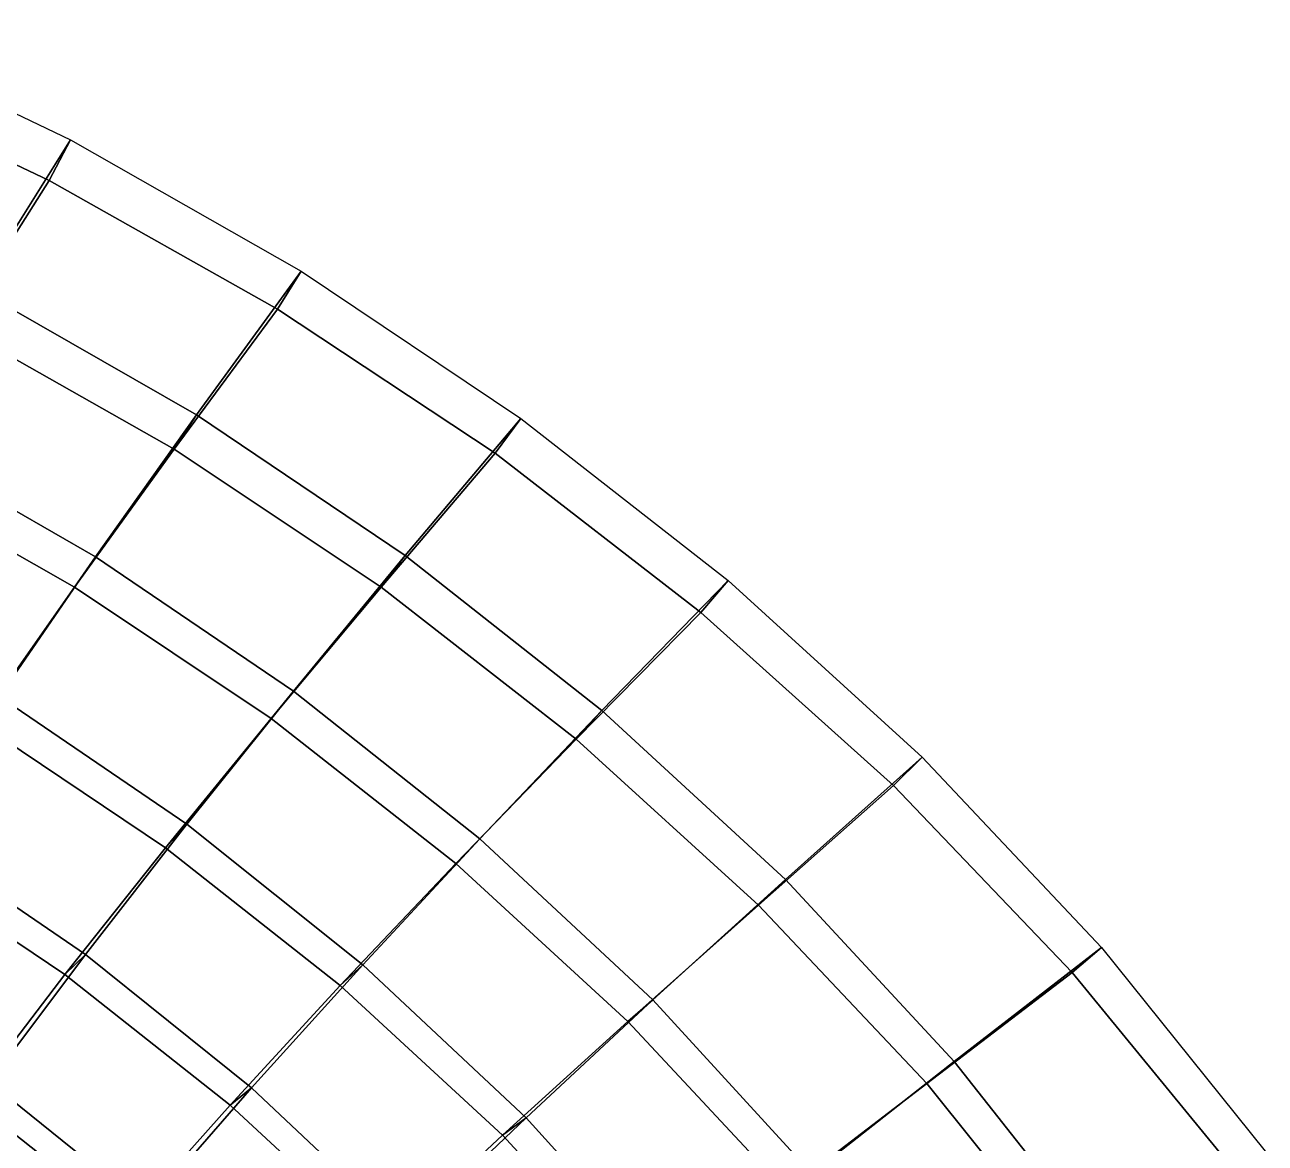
# Model space of a CAD drawing. Header units: metres. Extents: x -2184624 to 1125696, y -1900362 to 1900362.
# Drawn here: x 378008 to 885356, y 1308779 to 1766435 of the extents above; entities that cross this region are included whole.
import ezdxf

# ---------------------------------------------------------------- set-up
doc = ezdxf.new("R2010")
doc.units = ezdxf.units.M

msp = doc.modelspace()

# ---------------------------------------------------------------- linework, layer by layer
for points in [[(264668.6, 1703304.8, 62721.254), (298394.12, 1766435.4, 13641.16), (396741.3, 1719318.9, 13791.122), (358441.25, 1658260, 61588.98)], [(290670.88, 1748910.1, -13641.16), (298394.12, 1766435.4, 13641.16), (396741.3, 1719318.9, 13791.122), (387990.88, 1702773.1, -13791.122)], [(257334.25, 1687223.8, 36481.16), (290670.88, 1748910.1, -13641.16), (387990.88, 1702773.1, -13791.122), (350144.44, 1643109.8, 35031.652)], [(387990.88, 1702773.1, -13791.122), (396741.3, 1719318.9, 13791.122), (358441.25, 1658260, 61588.98), (350144.44, 1643109.8, 35031.652)], [(350144.44, 1643109.8, 35031.652), (358441.25, 1658260, 61588.98), (396741.3, 1719318.9, 13791.122), (387990.88, 1702773.1, -13791.122)], [(358441.25, 1658260, 61588.98), (396741.3, 1719318.9, 13791.122), (491058.5, 1665557, 13950.591), (448252.6, 1606845.4, 60389.086)], [(387990.88, 1702773.1, -13791.122), (396741.3, 1719318.9, 13791.122), (491058.5, 1665557, 13950.591), (481386.12, 1650094.8, -13950.591)], [(350144.44, 1643109.8, 35031.652), (387990.88, 1702773.1, -13791.122), (481386.12, 1650094.8, -13950.591), (439091.34, 1592728.9, 33493.844)], [(481386.12, 1650094.8, -13950.591), (491058.5, 1665557, 13950.591), (448252.6, 1606845.4, 60389.086), (439091.34, 1592728.9, 33493.844)], [(439091.34, 1592728.9, 33493.844), (448252.6, 1606845.4, 60389.086), (491058.5, 1665557, 13950.591), (481386.12, 1650094.8, -13950.591)], [(448252.6, 1606845.4, 60389.086), (491058.5, 1665557, 13950.591), (580861.9, 1605371.9, 14120.415), (533619.94, 1549278.5, 59108.594)], [(481386.12, 1650094.8, -13950.591), (491058.5, 1665557, 13950.591), (580861.9, 1605371.9, 14120.415), (570389.25, 1591092.9, -14120.415)], [(321611.72, 1597765.5, 104741.55), (358441.25, 1658260, 61588.98), (448252.6, 1606845.4, 60389.086), (406975.44, 1548722.8, 102129.484)], [(350144.44, 1643109.8, 35031.652), (358441.25, 1658260, 61588.98), (448252.6, 1606845.4, 60389.086), (439091.34, 1592728.9, 33493.844)], [(439091.34, 1592728.9, 33493.844), (448252.6, 1606845.4, 60389.086), (358441.25, 1658260, 61588.98), (350144.44, 1643109.8, 35031.652)], [(439091.34, 1592728.9, 33493.844), (481386.12, 1650094.8, -13950.591), (570389.25, 1591092.9, -14120.415), (523708.28, 1536296.2, 31852.744)], [(313808.22, 1584396.2, 78735.11), (350144.44, 1643109.8, 35031.652), (439091.34, 1592728.9, 33493.844), (398388.88, 1536358.2, 75771.41)], [(439091.34, 1592728.9, 33493.844), (448252.6, 1606845.4, 60389.086), (406975.44, 1548722.8, 102129.484), (398388.88, 1536358.2, 75771.41)], [(398388.88, 1536358.2, 75771.41), (406975.44, 1548722.8, 102129.484), (448252.6, 1606845.4, 60389.086), (439091.34, 1592728.9, 33493.844)], [(406975.44, 1548722.8, 102129.484), (448252.6, 1606845.4, 60389.086), (533619.94, 1549278.5, 59108.594), (487971.56, 1493812.2, 99336.17)], [(439091.34, 1592728.9, 33493.844), (448252.6, 1606845.4, 60389.086), (533619.94, 1549278.5, 59108.594), (523708.28, 1536296.2, 31852.744)], [(523708.28, 1536296.2, 31852.744), (533619.94, 1549278.5, 59108.594), (448252.6, 1606845.4, 60389.086), (439091.34, 1592728.9, 33493.844)], [(570389.25, 1591092.9, -14120.415), (580861.9, 1605371.9, 14120.415), (533619.94, 1549278.5, 59108.594), (523708.28, 1536296.2, 31852.744)], [(523708.28, 1536296.2, 31852.744), (533619.94, 1549278.5, 59108.594), (580861.9, 1605371.9, 14120.415), (570389.25, 1591092.9, -14120.415)], [(533619.94, 1549278.5, 59108.594), (580861.9, 1605371.9, 14120.415), (665671.6, 1539007.6, 14301.523), (614060.44, 1485800.8, 57730.508)], [(570389.25, 1591092.9, -14120.415), (580861.9, 1605371.9, 14120.415), (665671.6, 1539007.6, 14301.523), (654538.75, 1526006.4, -14301.523)], [(286511.66, 1538260.8, 143313.33), (321611.72, 1597765.5, 104741.55), (406975.44, 1548722.8, 102129.484), (367538.25, 1491604.1, 139266.14)], [(313808.22, 1584396.2, 78735.11), (321611.72, 1597765.5, 104741.55), (406975.44, 1548722.8, 102129.484), (398388.88, 1536358.2, 75771.41)], [(398388.88, 1536358.2, 75771.41), (406975.44, 1548722.8, 102129.484), (321611.72, 1597765.5, 104741.55), (313808.22, 1584396.2, 78735.11)], [(398388.88, 1536358.2, 75771.41), (439091.34, 1592728.9, 33493.844), (523708.28, 1536296.2, 31852.744), (478710.75, 1482555.2, 72602.66)], [(523708.28, 1536296.2, 31852.744), (570389.25, 1591092.9, -14120.415), (654538.75, 1526006.4, -14301.523), (603530.56, 1474050.2, 30089.094)], [(279095.03, 1526512.2, 117797.445), (313808.22, 1584396.2, 78735.11), (398388.88, 1536358.2, 75771.41), (359407, 1480838.6, 113388.97)], [(398388.88, 1536358.2, 75771.41), (406975.44, 1548722.8, 102129.484), (367538.25, 1491604.1, 139266.14), (359407, 1480838.6, 113388.97)], [(359407, 1480838.6, 113388.97), (367538.25, 1491604.1, 139266.14), (406975.44, 1548722.8, 102129.484), (398388.88, 1536358.2, 75771.41)], [(367538.25, 1491604.1, 139266.14), (406975.44, 1548722.8, 102129.484), (487971.56, 1493812.2, 99336.17), (444285.8, 1439370.9, 134934.23)], [(398388.88, 1536358.2, 75771.41), (406975.44, 1548722.8, 102129.484), (487971.56, 1493812.2, 99336.17), (478710.75, 1482555.2, 72602.66)], [(478710.75, 1482555.2, 72602.66), (487971.56, 1493812.2, 99336.17), (406975.44, 1548722.8, 102129.484), (398388.88, 1536358.2, 75771.41)], [(523708.28, 1536296.2, 31852.744), (533619.94, 1549278.5, 59108.594), (487971.56, 1493812.2, 99336.17), (478710.75, 1482555.2, 72602.66)], [(478710.75, 1482555.2, 72602.66), (487971.56, 1493812.2, 99336.17), (533619.94, 1549278.5, 59108.594), (523708.28, 1536296.2, 31852.744)], [(487971.56, 1493812.2, 99336.17), (533619.94, 1549278.5, 59108.594), (614060.44, 1485800.8, 57730.508), (564116.25, 1433276.2, 96326.06)], [(523708.28, 1536296.2, 31852.744), (533619.94, 1549278.5, 59108.594), (614060.44, 1485800.8, 57730.508), (603530.56, 1474050.2, 30089.094)], [(603530.56, 1474050.2, 30089.094), (614060.44, 1485800.8, 57730.508), (533619.94, 1549278.5, 59108.594), (523708.28, 1536296.2, 31852.744)], [(654538.75, 1526006.4, -14301.523), (665671.6, 1539007.6, 14301.523), (614060.44, 1485800.8, 57730.508), (603530.56, 1474050.2, 30089.094)], [(603530.56, 1474050.2, 30089.094), (614060.44, 1485800.8, 57730.508), (665671.6, 1539007.6, 14301.523), (654538.75, 1526006.4, -14301.523)], [(614060.44, 1485800.8, 57730.508), (665671.6, 1539007.6, 14301.523), (745010.56, 1466727, 14494.961), (689085.06, 1416675.4, 56232.43)], [(654538.75, 1526006.4, -14301.523), (665671.6, 1539007.6, 14301.523), (745010.56, 1466727, 14494.961), (733378.7, 1455091, -14494.961)], [(359407, 1480838.6, 113388.97), (398388.88, 1536358.2, 75771.41), (478710.75, 1482555.2, 72602.66), (435543, 1429694.1, 108671.79)], [(478710.75, 1482555.2, 72602.66), (523708.28, 1536296.2, 31852.744), (603530.56, 1474050.2, 30089.094), (554308.4, 1423229.2, 69191)], [(603530.56, 1474050.2, 30089.094), (654538.75, 1526006.4, -14301.523), (733378.7, 1455091, -14494.961), (678090.44, 1406249.4, 28177.875)], [(330129.25, 1435580.2, 172110.86), (367538.25, 1491604.1, 139266.14), (444285.8, 1439370.9, 134934.23), (402781.3, 1386018, 166246.88)], [(359407, 1480838.6, 113388.97), (367538.25, 1491604.1, 139266.14), (444285.8, 1439370.9, 134934.23), (435543, 1429694.1, 108671.79)], [(435543, 1429694.1, 108671.79), (444285.8, 1439370.9, 134934.23), (367538.25, 1491604.1, 139266.14), (359407, 1480838.6, 113388.97)], [(478710.75, 1482555.2, 72602.66), (487971.56, 1493812.2, 99336.17), (444285.8, 1439370.9, 134934.23), (435543, 1429694.1, 108671.79)], [(435543, 1429694.1, 108671.79), (444285.8, 1439370.9, 134934.23), (487971.56, 1493812.2, 99336.17), (478710.75, 1482555.2, 72602.66)], [(444285.8, 1439370.9, 134934.23), (487971.56, 1493812.2, 99336.17), (564116.25, 1433276.2, 96326.06), (516275.7, 1381805.6, 130262.016)], [(478710.75, 1482555.2, 72602.66), (487971.56, 1493812.2, 99336.17), (564116.25, 1433276.2, 96326.06), (554308.4, 1423229.2, 69191)], [(554308.4, 1423229.2, 69191), (564116.25, 1433276.2, 96326.06), (487971.56, 1493812.2, 99336.17), (478710.75, 1482555.2, 72602.66)], [(435543, 1429694.1, 108671.79), (478710.75, 1482555.2, 72602.66), (554308.4, 1423229.2, 69191), (507042.62, 1373325.1, 103588.16)], [(603530.56, 1474050.2, 30089.094), (614060.44, 1485800.8, 57730.508), (564116.25, 1433276.2, 96326.06), (554308.4, 1423229.2, 69191)], [(554308.4, 1423229.2, 69191), (564116.25, 1433276.2, 96326.06), (614060.44, 1485800.8, 57730.508), (603530.56, 1474050.2, 30089.094)], [(564116.25, 1433276.2, 96326.06), (614060.44, 1485800.8, 57730.508), (689085.06, 1416675.4, 56232.43), (634915.94, 1367382.9, 93050.15)], [(603530.56, 1474050.2, 30089.094), (614060.44, 1485800.8, 57730.508), (689085.06, 1416675.4, 56232.43), (678090.44, 1406249.4, 28177.875)], [(678090.44, 1406249.4, 28177.875), (689085.06, 1416675.4, 56232.43), (614060.44, 1485800.8, 57730.508), (603530.56, 1474050.2, 30089.094)], [(322346.25, 1426281.2, 146668.14), (359407, 1480838.6, 113388.97), (435543, 1429694.1, 108671.79), (394437.44, 1377795, 140414)], [(554308.4, 1423229.2, 69191), (603530.56, 1474050.2, 30089.094), (678090.44, 1406249.4, 28177.875), (624709.8, 1358646.6, 65484.8)], [(733378.7, 1455091, -14494.961), (745010.56, 1466727, 14494.961), (689085.06, 1416675.4, 56232.43), (678090.44, 1406249.4, 28177.875)], [(678090.44, 1406249.4, 28177.875), (689085.06, 1416675.4, 56232.43), (745010.56, 1466727, 14494.961), (733378.7, 1455091, -14494.961)], [(689085.06, 1416675.4, 56232.43), (745010.56, 1466727, 14494.961), (818400.2, 1388809.8, 14701.871), (758195.3, 1342186.5, 54584.14)], [(733378.7, 1455091, -14494.961), (745010.56, 1466727, 14494.961), (818400.2, 1388809.8, 14701.871), (806455.7, 1378618.5, -14701.871)], [(678090.44, 1406249.4, 28177.875), (733378.7, 1455091, -14494.961), (806455.7, 1378618.5, -14701.871), (746914.56, 1333172.5, 26085.924)], [(435543, 1429694.1, 108671.79), (444285.8, 1439370.9, 134934.23), (402781.3, 1386018, 166246.88), (394437.44, 1377795, 140414)], [(394437.44, 1377795, 140414), (402781.3, 1386018, 166246.88), (444285.8, 1439370.9, 134934.23), (435543, 1429694.1, 108671.79)], [(402781.3, 1386018, 166246.88), (444285.8, 1439370.9, 134934.23), (516275.7, 1381805.6, 130262.016), (470788.34, 1331418.5, 159922.22)], [(435543, 1429694.1, 108671.79), (444285.8, 1439370.9, 134934.23), (516275.7, 1381805.6, 130262.016), (507042.62, 1373325.1, 103588.16)], [(507042.62, 1373325.1, 103588.16), (516275.7, 1381805.6, 130262.016), (444285.8, 1439370.9, 134934.23), (435543, 1429694.1, 108671.79)], [(294900.6, 1380720.1, 200977.23), (330129.25, 1435580.2, 172110.86), (402781.3, 1386018, 166246.88), (363630.8, 1333795.9, 193616.11)], [(322346.25, 1426281.2, 146668.14), (330129.25, 1435580.2, 172110.86), (402781.3, 1386018, 166246.88), (394437.44, 1377795, 140414)], [(394437.44, 1377795, 140414), (402781.3, 1386018, 166246.88), (330129.25, 1435580.2, 172110.86), (322346.25, 1426281.2, 146668.14)], [(554308.4, 1423229.2, 69191), (564116.25, 1433276.2, 96326.06), (516275.7, 1381805.6, 130262.016), (507042.62, 1373325.1, 103588.16)], [(507042.62, 1373325.1, 103588.16), (516275.7, 1381805.6, 130262.016), (564116.25, 1433276.2, 96326.06), (554308.4, 1423229.2, 69191)], [(516275.7, 1381805.6, 130262.016), (564116.25, 1433276.2, 96326.06), (634915.94, 1367382.9, 93050.15), (583014.6, 1319184.1, 125175.86)], [(554308.4, 1423229.2, 69191), (564116.25, 1433276.2, 96326.06), (634915.94, 1367382.9, 93050.15), (624709.8, 1358646.6, 65484.8)], [(624709.8, 1358646.6, 65484.8), (634915.94, 1367382.9, 93050.15), (564116.25, 1433276.2, 96326.06), (554308.4, 1423229.2, 69191)], [(287369.6, 1372771.6, 175930.58), (322346.25, 1426281.2, 146668.14), (394437.44, 1377795, 140414), (355578.8, 1326915.4, 168179.23)], [(394437.44, 1377795, 140414), (435543, 1429694.1, 108671.79), (507042.62, 1373325.1, 103588.16), (461997.97, 1324383.8, 133674.19)], [(507042.62, 1373325.1, 103588.16), (554308.4, 1423229.2, 69191), (624709.8, 1358646.6, 65484.8), (573433.75, 1312008.9, 98062.266)], [(678090.44, 1406249.4, 28177.875), (689085.06, 1416675.4, 56232.43), (634915.94, 1367382.9, 93050.15), (624709.8, 1358646.6, 65484.8)], [(624709.8, 1358646.6, 65484.8), (634915.94, 1367382.9, 93050.15), (689085.06, 1416675.4, 56232.43), (678090.44, 1406249.4, 28177.875)], [(634915.94, 1367382.9, 93050.15), (689085.06, 1416675.4, 56232.43), (758195.3, 1342186.5, 54584.14), (699859.25, 1296426, 89444.375)], [(678090.44, 1406249.4, 28177.875), (689085.06, 1416675.4, 56232.43), (758195.3, 1342186.5, 54584.14), (746914.56, 1333172.5, 26085.924)], [(746914.56, 1333172.5, 26085.924), (758195.3, 1342186.5, 54584.14), (689085.06, 1416675.4, 56232.43), (678090.44, 1406249.4, 28177.875)], [(624709.8, 1358646.6, 65484.8), (678090.44, 1406249.4, 28177.875), (746914.56, 1333172.5, 26085.924), (689429.4, 1289101, 61417.203)], [(394437.44, 1377795, 140414), (402781.3, 1386018, 166246.88), (363630.8, 1333795.9, 193616.11), (355578.8, 1326915.4, 168179.23)], [(355578.8, 1326915.4, 168179.23), (363630.8, 1333795.9, 193616.11), (402781.3, 1386018, 166246.88), (394437.44, 1377795, 140414)], [(363630.8, 1333795.9, 193616.11), (402781.3, 1386018, 166246.88), (470788.34, 1331418.5, 159922.22), (427848.62, 1282122.1, 185681.22)], [(394437.44, 1377795, 140414), (402781.3, 1386018, 166246.88), (470788.34, 1331418.5, 159922.22), (461997.97, 1324383.8, 133674.19)], [(461997.97, 1324383.8, 133674.19), (470788.34, 1331418.5, 159922.22), (402781.3, 1386018, 166246.88), (394437.44, 1377795, 140414)], [(806455.7, 1378618.5, -14701.871), (818400.2, 1388809.8, 14701.871), (758195.3, 1342186.5, 54584.14), (746914.56, 1333172.5, 26085.924)], [(746914.56, 1333172.5, 26085.924), (758195.3, 1342186.5, 54584.14), (818400.2, 1388809.8, 14701.871), (806455.7, 1378618.5, -14701.871)], [(758195.3, 1342186.5, 54584.14), (818400.2, 1388809.8, 14701.871), (885356.3, 1305548.2, 14923.465), (820874.1, 1262637.5, 52743.363)], [(806455.7, 1378618.5, -14701.871), (818400.2, 1388809.8, 14701.871), (885356.3, 1305548.2, 14923.465), (873316.2, 1296870.2, -14923.465)], [(507042.62, 1373325.1, 103588.16), (516275.7, 1381805.6, 130262.016), (470788.34, 1331418.5, 159922.22), (461997.97, 1324383.8, 133674.19)], [(461997.97, 1324383.8, 133674.19), (470788.34, 1331418.5, 159922.22), (516275.7, 1381805.6, 130262.016), (507042.62, 1373325.1, 103588.16)], [(470788.34, 1331418.5, 159922.22), (516275.7, 1381805.6, 130262.016), (583014.6, 1319184.1, 125175.86), (533666.3, 1272061.9, 153040.28)], [(507042.62, 1373325.1, 103588.16), (516275.7, 1381805.6, 130262.016), (583014.6, 1319184.1, 125175.86), (573433.75, 1312008.9, 98062.266)], [(573433.75, 1312008.9, 98062.266), (583014.6, 1319184.1, 125175.86), (516275.7, 1381805.6, 130262.016), (507042.62, 1373325.1, 103588.16)], [(355578.8, 1326915.4, 168179.23), (394437.44, 1377795, 140414), (461997.97, 1324383.8, 133674.19), (419382.44, 1276426.6, 159831.25)], [(746914.56, 1333172.5, 26085.924), (806455.7, 1378618.5, -14701.871), (873316.2, 1296870.2, -14923.465), (809516.75, 1255117.2, 23767.73)], [(461997.97, 1324383.8, 133674.19), (507042.62, 1373325.1, 103588.16), (573433.75, 1312008.9, 98062.266), (524564.3, 1266332.9, 126350.59)], [(624709.8, 1358646.6, 65484.8), (634915.94, 1367382.9, 93050.15), (583014.6, 1319184.1, 125175.86), (573433.75, 1312008.9, 98062.266)], [(573433.75, 1312008.9, 98062.266), (583014.6, 1319184.1, 125175.86), (634915.94, 1367382.9, 93050.15), (624709.8, 1358646.6, 65484.8)], [(583014.6, 1319184.1, 125175.86), (634915.94, 1367382.9, 93050.15), (699859.25, 1296426, 89444.375), (643989.8, 1251810.9, 119578.234)], [(624709.8, 1358646.6, 65484.8), (634915.94, 1367382.9, 93050.15), (699859.25, 1296426, 89444.375), (689429.4, 1289101, 61417.203)], [(689429.4, 1289101, 61417.203), (699859.25, 1296426, 89444.375), (634915.94, 1367382.9, 93050.15), (624709.8, 1358646.6, 65484.8)], [(573433.75, 1312008.9, 98062.266), (624709.8, 1358646.6, 65484.8), (689429.4, 1289101, 61417.203), (634229.3, 1246053.6, 91994.5)], [(746914.56, 1333172.5, 26085.924), (758195.3, 1342186.5, 54584.14), (699859.25, 1296426, 89444.375), (689429.4, 1289101, 61417.203)], [(689429.4, 1289101, 61417.203), (699859.25, 1296426, 89444.375), (758195.3, 1342186.5, 54584.14), (746914.56, 1333172.5, 26085.924)], [(699859.25, 1296426, 89444.375), (758195.3, 1342186.5, 54584.14), (820874.1, 1262637.5, 52743.363), (758407.25, 1220727.9, 85419.63)], [(746914.56, 1333172.5, 26085.924), (758195.3, 1342186.5, 54584.14), (820874.1, 1262637.5, 52743.363), (809516.75, 1255117.2, 23767.73)], [(809516.75, 1255117.2, 23767.73), (820874.1, 1262637.5, 52743.363), (758195.3, 1342186.5, 54584.14), (746914.56, 1333172.5, 26085.924)], [(326957.66, 1282731.5, 217369.72), (363630.8, 1333795.9, 193616.11), (427848.62, 1282122.1, 185681.22), (387589.3, 1233918.1, 207892.05)], [(355578.8, 1326915.4, 168179.23), (363630.8, 1333795.9, 193616.11), (427848.62, 1282122.1, 185681.22), (419382.44, 1276426.6, 159831.25)], [(419382.44, 1276426.6, 159831.25), (427848.62, 1282122.1, 185681.22), (363630.8, 1333795.9, 193616.11), (355578.8, 1326915.4, 168179.23)], [(461997.97, 1324383.8, 133674.19), (470788.34, 1331418.5, 159922.22), (427848.62, 1282122.1, 185681.22), (419382.44, 1276426.6, 159831.25)], [(419382.44, 1276426.6, 159831.25), (427848.62, 1282122.1, 185681.22), (470788.34, 1331418.5, 159922.22), (461997.97, 1324383.8, 133674.19)], [(427848.62, 1282122.1, 185681.22), (470788.34, 1331418.5, 159922.22), (533666.3, 1272061.9, 153040.28), (487084.7, 1225983.4, 177056.89)], [(461997.97, 1324383.8, 133674.19), (470788.34, 1331418.5, 159922.22), (533666.3, 1272061.9, 153040.28), (524564.3, 1266332.9, 126350.59)], [(524564.3, 1266332.9, 126350.59), (533666.3, 1272061.9, 153040.28), (470788.34, 1331418.5, 159922.22), (461997.97, 1324383.8, 133674.19)], [(689429.4, 1289101, 61417.203), (746914.56, 1333172.5, 26085.924), (809516.75, 1255117.2, 23767.73), (747960.25, 1214913.4, 56896.34)], [(319101.22, 1277095.5, 192301.62), (355578.8, 1326915.4, 168179.23), (419382.44, 1276426.6, 159831.25), (379341, 1229467.1, 182418.27)], [(419382.44, 1276426.6, 159831.25), (461997.97, 1324383.8, 133674.19), (524564.3, 1266332.9, 126350.59), (478330.5, 1221597.6, 150770.45)], [(573433.75, 1312008.9, 98062.266), (583014.6, 1319184.1, 125175.86), (533666.3, 1272061.9, 153040.28), (524564.3, 1266332.9, 126350.59)], [(524564.3, 1266332.9, 126350.59), (533666.3, 1272061.9, 153040.28), (583014.6, 1319184.1, 125175.86), (573433.75, 1312008.9, 98062.266)], [(533666.3, 1272061.9, 153040.28), (583014.6, 1319184.1, 125175.86), (643989.8, 1251810.9, 119578.234), (590909.5, 1208264, 145475)], [(573433.75, 1312008.9, 98062.266), (583014.6, 1319184.1, 125175.86), (643989.8, 1251810.9, 119578.234), (634229.3, 1246053.6, 91994.5)], [(634229.3, 1246053.6, 91994.5), (643989.8, 1251810.9, 119578.234), (583014.6, 1319184.1, 125175.86), (573433.75, 1312008.9, 98062.266)], [(524564.3, 1266332.9, 126350.59), (573433.75, 1312008.9, 98062.266), (634229.3, 1246053.6, 91994.5), (581655.5, 1203964.8, 118316.31)]]:
    msp.add_3dface(points)

doc.saveas('drawing.dxf')
